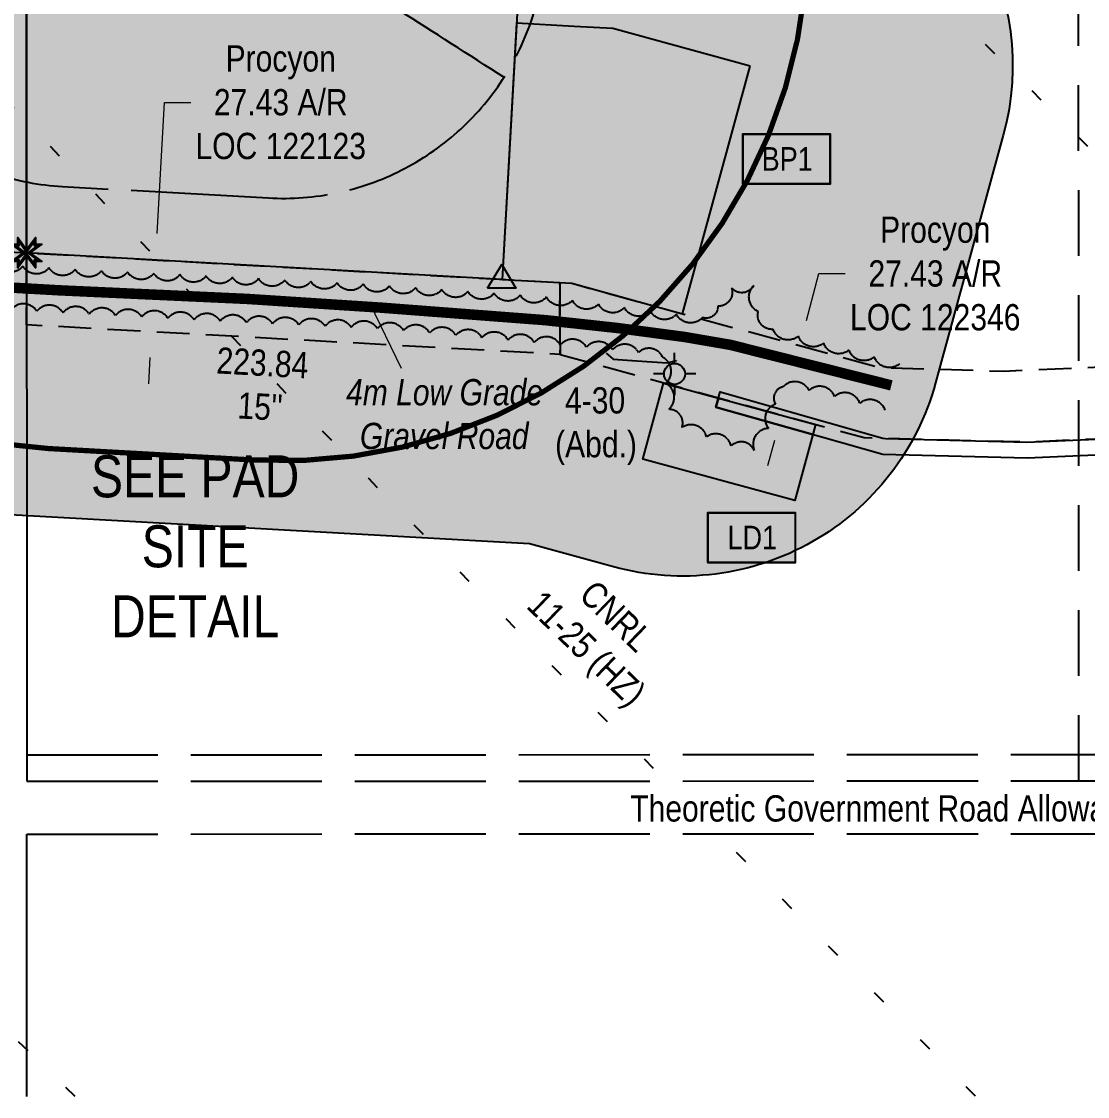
# Model space of a CAD drawing. Extents: x 498179 to 504650, y 6026245 to 6032974.
# Drawn here: x 499919.2 to 500325.4, y 6026245.6 to 6026655 of the extents above; entities that cross this region are included whole.
import ezdxf
from ezdxf.enums import TextEntityAlignment as Align

# ---------------------------------------------------------------- set-up
doc = ezdxf.new("R2010")
doc.units = 0
doc.header["$LTSCALE"] = 5
doc.header["$PDSIZE"] = 0.5
for name, pattern in [('0', [1, 1, 0]), ('foc-ACCESSROAD', [3.75, 2.5, -1.25]), ('foc-BUFFER', [16.75, 15, -1.75]), ('foc-DOT', [1, 0.2, -0.8]), ('foc-LSD', [8, 5, -3]), ('foc-TRAV', [1.875, 1.25, -0.625]), ('foc-UNSURVEYED', [12.5, 10, -2.5])]:
    doc.linetypes.add(name, pattern=pattern)
doc.layers.get('Defpoints').update_dxf_attribs({"color": 9})
for name, color, linetype in [('AS-CABLE', 224, 'foc-CABLE'), ('AS-ROADS', 254, 'Continuous'), ('AUX-BUFFER', 7, 'foc-BUFFER'), ('DETAIL-HZ-Existing', 8, 'foc-DOT'), ('DRILL-T', 8, 'Continuous'), ('F-AR', 190, 'foc-ACCESSROAD'), ('F-RW', 190, 'Continuous'), ('F-WS-S', 8, 'Continuous'), ('L-BD', 7, 'Continuous'), ('L-DETAIL-T', 3, 'Continuous'), ('L-MON', 1, 'Continuous'), ('L-ROAD-T', 7, 'Continuous'), ('L-SEC', 7, 'Continuous'), ('L-SECTION-LSD', 7, 'foc-LSD'), ('L-USEC', 7, 'foc-UNSURVEYED'), ('P-BUFFER-H 30m', 51, 'Continuous'), ('P-PROPOSED', 10, 'Continuous'), ('P-PROPOSED-H', 21, 'Continuous'), ('P-TEMP-BLOCKS', 250, 'Continuous'), ('P-TEMP-BLUE', 146, 'Continuous'), ('P-TRAV', 4, 'foc-TRAV'), ('P-WORKAREA', 113, 'Continuous'), ('P-WORKAREA-COUNTY', 104, 'Continuous'), ('P-WORKAREA-COUNTY-H', 71, 'Continuous'), ('P-WORKAREA-H', 111, 'Continuous'), ('T-BUSH', 110, '0')]:
    doc.layers.add(name, color=color, linetype=linetype)
for name, color, linetype, lineweight in [('F-AR-T', 190, 'Continuous', 9), ('F-WS-T', 190, 'Continuous', 9), ('T-TEXT', 48, 'Continuous', 18)]:
    doc.layers.add(name, color=color, linetype=linetype, lineweight=lineweight)
doc.layers.add('P-TEMP-BLUE-H', color=7, linetype='Continuous', true_color=0x99e6ff)
doc.styles.add('80CG', font='ARIALN.TTF', dxfattribs={"height": 10})
doc.styles.add('80L', font='ARIALN.TTF', dxfattribs={"height": 10})
doc.styles.add('foc-LtypeFont', font='ARIALN.TTF', dxfattribs={"height": 7.349999999999999})
doc.linetypes.add('foc-CABLE', pattern='A,2,-1,["C",foc-LtypeFont,S=0.2,R=0,X=-0.625,Y=-0.75],-1.239999999999999,8', length=12.24)
doc.dimstyles.new('CG2011', dxfattribs={"dimscale": 5, "dimtxt": 9, "dimasz": 2, "dimexe": 0.2, "dimexo": 0.0625, "dimgap": 0.5, "dimtad": 0, "dimtih": 1, "dimtoh": 1, "dimzin": 0, "dimdsep": 46, "dimtxsty": '80CG', "dimcen": 0.1, "dimse1": 1, "dimse2": 1, "dimclrd": 256, "dimclrt": 256, "dimaunit": 1, "dimadec": 4, "dimazin": 0, "dimtfac": 0.06, "dimtofl": 0, "dimtmove": 0, "dimatfit": 1, "dimfxl": 0.2, "dimtolj": 1, "dimtzin": 0, "dimlwd": -1, "dimarcsym": 0})
doc.dimstyles.new('Compass 5 000', dxfattribs={"dimscale": 5, "dimtxt": 9, "dimasz": 2, "dimexe": 0.2, "dimexo": 0.0625, "dimgap": 0.5, "dimtad": 0, "dimtih": 1, "dimtoh": 1, "dimzin": 0, "dimdsep": 46, "dimtxsty": '80CG', "dimcen": 0.1, "dimse1": 1, "dimse2": 1, "dimclrd": 256, "dimclrt": 256, "dimaunit": 1, "dimadec": 4, "dimazin": 0, "dimtfac": 0.06, "dimtofl": 0, "dimtmove": 0, "dimatfit": 1, "dimfxl": 0.2, "dimtolj": 1, "dimtzin": 0, "dimlwd": -1, "dimarcsym": 0})

# ---------------------------------------------------------------- blocks, each defined once
blk = doc.blocks.new('TRIA')
blk.add_hatch(color=255).paths.add_polyline_path([(-0.0414550714867801, 1.521379340009161), (-1.474693147280959, -0.867350786313807), (1.391783004306489, -0.867350786313807)])
blk = doc.blocks.new('TRIAA')
blk.add_blockref('TRIA', (0, 0))
blk = doc.blocks.new('TRIB')
at = {"color": 1}
blk.add_lwpolyline([(-1.121455071486707, -0.6673507863138184), (-0.0414550714867801, 1.132649213686192), (1.038544928513147, -0.6673507863138184)], close=True, dxfattribs=at)
blk = doc.blocks.new('TRIBB')
blk.add_blockref('TRIB', (0, 0))
blk = doc.blocks.new('TRICC')
for name in ['TRIAA', 'TRIBB']:
    blk.add_blockref(name, (0, 0))
blk = doc.blocks.new('plspike')
blk.add_blockref('TRICC', (0, 0))
blk = doc.blocks.new('STRIA')
blk.add_hatch(color=255).paths.add_polyline_path([(-0.0414550714867801, 1.521379340009161), (-1.474693147280959, -0.867350786313807), (1.391783004306489, -0.867350786313807)])
blk = doc.blocks.new('STRIAA')
blk.add_blockref('STRIA', (0, 0))
blk = doc.blocks.new('STRIB')
at = {"color": 1}
blk.add_solid([(-1.121455071486707, -0.6673507863138184), (-0.0414550714867801, 1.132649213686192), (1.038544928513147, -0.6673507863138184)], dxfattribs=at)
blk = doc.blocks.new('STRIBB')
blk.add_blockref('STRIB', (0, 0))
blk = doc.blocks.new('STRICC')
for name in ['STRIAA', 'STRIBB']:
    blk.add_blockref(name, (0, 0))
blk = doc.blocks.new('fdspike')
blk.add_blockref('STRICC', (0, 0))
blk = doc.blocks.new('*D69')
at = {"layer": 'Defpoints', "color": 0, "transparency": 16777216}
for p in [(499970.2891353237, 6026564.236959245), (500057.9738313022, 6026559.24826827), (500056.4238143679, 6026532.004094532)]:
    blk.add_point(p, dxfattribs=at)
at = {"layer": 'F-AR-T', "transparency": 16777216}
for p, q in [((499970.8571519644, 6026574.220814066), (499973.6997523684, 6026624.18433224)), ((499973.6997523684, 6026624.18433224), (499983.6997523684, 6026624.184332241)), ((499968.1711017487, 6026527.008930686), (499967.6030851081, 6026517.025075864))]:
    blk.add_line(p, q, dxfattribs=at)
for points in [[(499969.1931761608, 6026574.315483506), (499972.521127768, 6026574.126144625), (499970.2891353237, 6026564.236959245)], [(499966.5071259452, 6026527.103600126), (499969.8350775523, 6026526.914261245), (499968.7391183894, 6026536.992785507)]]:
    blk.add_solid(points, dxfattribs=at)
at = {"layer": 'F-AR-T', "transparency": 16777216, "insert": (500018.0005709213, 6026624.184332241), "char_height": 10, "attachment_point": 5, "style": '80CG'}
blk.add_mtext('\\A1;Procyon\\P27.43 A/R\\PLOC 122123', dxfattribs=at)
blk = doc.blocks.new('*D70')
at = {"layer": 'Defpoints', "color": 0, "transparency": 16777216}
for p in [(500215.771849754, 6026531.519706683), (500216.7654518192, 6026531.253865926), (500209.6862734267, 6026504.79484454)]:
    blk.add_point(p, dxfattribs=at)
at = {"layer": 'F-AR-T', "transparency": 16777216}
for p, q in [((500218.3564649634, 6026541.17992222), (500223.1153580749, 6026558.966683286)), ((500223.1153580749, 6026558.966683286), (500233.1153580747, 6026558.966683286)), ((500206.1080561522, 6026495.40046976), (500203.5234409431, 6026485.740254223))]:
    blk.add_line(p, q, dxfattribs=at)
for points in [[(500216.7464290404, 6026541.610691422), (500219.9665008863, 6026540.749153018), (500215.771849754, 6026531.519706683)], [(500204.4980202293, 6026495.831238962), (500207.7180920751, 6026494.969700558), (500208.6926713616, 6026505.060685297)]]:
    blk.add_solid(points, dxfattribs=at)
at = {"layer": 'F-AR-T', "transparency": 16777216, "insert": (500267.4161766286, 6026558.966683285), "char_height": 10, "attachment_point": 5, "style": '80CG'}
blk.add_mtext('\\A1;Procyon\\P27.43 A/R\\PLOC 122346', dxfattribs=at)
blk = doc.blocks.new('GABD')
for p, q in [((0, 0.8077887898252811), (0, 1.615577579648743)), ((-0.8077887898243716, 0), (-1.615577579648743, 0)), ((1.615577579648743, 0), (0.8077887898243716, 0)), ((0, -0.8077887898252811), (0, -1.615577579648743))]:
    blk.add_line(p, q)
blk.add_circle((0, 0), 0.8)
blk = doc.blocks.new('Temp_Area5')
at = {"true_color": 0x99e6ff}
h = blk.add_hatch(color=141, dxfattribs=at)
h.dxf.hatch_style = 1
h.paths.add_polyline_path([(-16.82711371331243, -9.436567862801894), (16.33187767662457, -9.436567862801894), (16.33187767662457, 9.053714016554295), (-16.82711371331243, 9.053714016554295)])
at = {"color": 250}
for points in [[(-17.02711371331247, -9.636567862801712), (16.53187767662462, -9.636567862801712), (16.53187767662462, 9.253714016554113), (-17.02711371331247, 9.253714016554113)], [(-16.92711371331245, -9.536567862801803), (16.43187767662459, -9.536567862801803), (16.43187767662459, 9.153714016554204), (-16.92711371331245, 9.153714016554204)]]:
    blk.add_lwpolyline(points, close=True, dxfattribs=at)
at = {"color": 250, "style": '80L'}
blk.add_attdef('TEMPORARY', text='', height=9, dxfattribs=at).set_placement((0.001048257894581184, -0.1484938545327168), align=Align.MIDDLE_CENTER)
blk = doc.blocks.new('TEMP')
h = blk.add_hatch(color=255)
h.dxf.hatch_style = 1
h.paths.add_polyline_path([(-5.274161e-10, 0.2514284397220763), (-0.6656854269836912, 1.152061669657268), (-0.6656854269836914, 0.6656854303339061), (-1.152061663105632, 0.6656854303339061), (-0.2514284404497629, 5.273253e-10), (-1.152061661774314, -0.665685419564579), (-0.6656854224511335, -0.6656854195645793), (-0.6656854224511335, -1.152061655686338), (-5.273251e-10, -0.2514284436956587), (0.6656854183820542, -1.152061663420681), (0.6656854183820542, -0.6656854208922597), (1.152061656810019, -0.6656854053035205), (0.2514284429676993, 5.273253e-10), (1.152061671303363, 0.6656854258011663), (0.6656854287749412, 0.6656854258011663), (0.6656854131859291, 1.15206166422904)])
h.paths.add_polyline_path([(0.5656854229146121, 0.8485281473411305), (0.5656854319800914, 0.5656854258011663), (0.8485281444547581, 0.5656854258011663), (0.0831890339399251, 0), (0.8485281399220186, -0.5656854150320215), (0.5656854183820542, -0.5656854240973189), (0.5656854183820542, -0.8485281365719859), (0, -0.08318903609469999), (-0.5656854224511337, -0.8485281320390644), (-0.5656854224511337, -0.5656854195645792), (-0.8485281349258001, -0.5656854195645794), (-0.0831890328488955, 0), (-0.8485281394583584, 0.5656854303339058), (-0.5656854269836913, 0.5656854303339061), (-0.5656854269836913, 0.8485281428085727), (0, 0.0831890306941206)], flags=16)
h = blk.add_hatch(color=1)
h.dxf.hatch_style = 1
h.paths.add_polyline_path([(0, 0.0831890306941205), (-0.5656854269836911, 0.8485281428085727), (-0.5656854269836912, 0.5656854303339061), (-0.8485281394583578, 0.5656854303339061), (-0.0831890328488953, -1e-16), (-0.8485281349258001, -0.5656854195645793), (-0.5656854224511337, -0.5656854195645793), (-0.5656854224511337, -0.848528132039064), (0, -0.08318903609469999), (0.5656854183820542, -0.8485281365719856), (0.5656854183820542, -0.5656854240973191), (0.8485281399220184, -0.5656854150320213), (0.0831890339399251, -1e-16), (0.8485281444547581, 0.5656854258011663), (0.5656854319800914, 0.5656854258011663), (0.5656854229146121, 0.8485281473411308)])
at = {"color": 1}
for p, q in [((-0.0831890328488953, 0), (0.0831890339399252, 0)), ((0, 0.0831890306941205), (0, -0.08318903609469999))]:
    blk.add_line(p, q, dxfattribs=at)
at = {"color": 255, "flags": 128}
blk.add_lwpolyline([(-0.251428440449763, 5.27325e-10), (-1.152061663105632, 0.6656854303339061), (-0.6656854269836914, 0.6656854303339061), (-0.6656854269836914, 1.152061669657268), (-5.274159999999999e-10, 0.2514284397220763), (0.6656854131859291, 1.15206166422904), (0.6656854287749412, 0.6656854258011663), (1.152061671303363, 0.6656854258011663), (0.2514284429676991, 5.27325e-10), (1.152061656810019, -0.6656854053035204), (0.6656854183820542, -0.6656854208922596), (0.6656854183820542, -1.152061663420681), (-5.27325e-10, -0.2514284436956586), (-0.6656854224511335, -1.152061655686338), (-0.6656854224511335, -0.6656854195645793), (-1.152061661774314, -0.6656854195645793)], close=True, dxfattribs=at)
at = {"color": 1, "flags": 128}
blk.add_lwpolyline([(-0.0831890328488953, 0), (-0.8485281394583578, 0.5656854303339061), (-0.5656854269836913, 0.5656854303339061), (-0.5656854269836913, 0.8485281428085727), (0, 0.0831890306941205), (0.5656854229146121, 0.8485281473411305), (0.5656854319800914, 0.5656854258011663), (0.8485281444547581, 0.5656854258011663), (0.0831890339399252, 0), (0.8485281399220184, -0.5656854150320214), (0.5656854183820542, -0.5656854240973189), (0.5656854183820542, -0.8485281365719856), (0, -0.08318903609469999), (-0.5656854224511335, -0.848528132039064), (-0.5656854224511335, -0.5656854195645792), (-0.8485281349258001, -0.5656854195645792)], close=True, dxfattribs=at)

msp = doc.modelspace()

# ---------------------------------------------------------------- hatches: boundary and pattern name
at = {"layer": 'P-BUFFER-H 30m'}
h = msp.add_hatch(color=256, dxfattribs=at)
h.dxf.hatch_style = 1
edge = h.paths.add_edge_path()
edge.add_line((500212.5608724068, 6026737.351633638), (500223.3037678244, 6026734.413624844))
edge.add_arc((500196.9382626591, 6026638.007560627), 99.94633100035736, -15.295460538249415, 74.70453946071763, ccw=False)
edge.add_line((500293.3443268763, 6026611.642055463), (500267.5588628262, 6026517.35692466))
edge.add_arc((500171.1527986091, 6026543.722429823), 99.9463310000498, 254.70453946168328, 344.70453946174183, ccw=False)
edge.add_line((500144.7872934454, 6026447.316365606), (500112.7462786423, 6026456.079066869))
edge.add_line((500112.7462786423, 6026456.079066869), (500096.8297106542, 6026456.971571152))
edge.add_line((500096.8297106542, 6026456.971571152), (499837.3870142811, 6026471.439717744))
edge.add_arc((499842.9519999998, 6026571.230999999), 99.94633099912883, 176.8161570979199, 266.8081351912604, ccw=False)
edge.add_line((499743.1599395756, 6026576.782014017), (499754.8169395778, 6026786.343014018))
edge.add_arc((499854.6090000013, 6026780.792000001), 99.94633099916351, 86.81151094927668, 176.8161570989656, ccw=False)
edge.add_line((499860.1681061985, 6026880.583609962), (500119.6321061985, 6026866.129609961))
edge.add_arc((500114.0730000013, 6026766.338), 99.94633099940184, -3.1852507647082007, 86.81151094924343, ccw=False)
edge.add_line((500213.8649239966, 6026760.78453391), (500212.5608724065, 6026737.351633638))
at = {"layer": 'P-PROPOSED-H'}
h = msp.add_hatch(color=256, dxfattribs=at)
h.dxf.hatch_style = 1
h.paths.add_polyline_path([(499921.1289463352, 6026777.132153144), (500114.1389737252, 6026766.329557858), (500102.4101293184, 6026556.77023248), (499921.1694980772, 6026566.914105391)])
at = {"layer": 'P-TEMP-BLUE-H'}
h = msp.add_hatch(color=256, dxfattribs=at)
h.dxf.hatch_style = 1
h.paths.add_polyline_path([(500196.9382626593, 6026638.007560627), (500144.6047147458, 6026652.319942727), (500129.7783444119, 6026653.128413845), (500107.8824889269, 6026654.356200193), (500102.41, 6026556.761999966), (500124.381, 6026555.53), (500128.8740000022, 6026555.285), (500171.1527986092, 6026543.722429823)])
h = msp.add_hatch(color=256, dxfattribs=at)
h.dxf.hatch_style = 1
h.paths.add_polyline_path([(500183.8218485499, 6026508.147225408), (500184.7926393463, 6026511.579139427), (500163.9263626785, 6026517.28572988), (500156.0203506913, 6026488.362915253), (500213.8639896787, 6026472.54361203), (500220.7400194473, 6026497.698409998)])
at = {"layer": 'P-WORKAREA-COUNTY-H'}
h = msp.add_hatch(color=256, dxfattribs=at)
h.dxf.hatch_style = 1
h.paths.add_polyline_path([(499921.1289463352, 6026777.132153144), (499901.0225255231, 6026778.257491187), (499901.0630772371, 6026568.039443437), (499921.1694980764, 6026566.914105392)])
at = {"layer": 'P-WORKAREA-H'}
h = msp.add_hatch(color=256, dxfattribs=at)
h.dxf.hatch_style = 1
h.paths.add_polyline_path([(500184.7926393462, 6026511.579139427), (500221.7700016666, 6026501.466426644), (500220.7400194473, 6026497.698409998), (500183.8218485499, 6026508.147225408)])

# ---------------------------------------------------------------- linework, layer by layer
at = {"layer": 'AS-CABLE', "flags": 128}
msp.add_lwpolyline([(500141.993, 6026528.623), (500144.724, 6026526.42), (500151.7920000022, 6026525.932), (500151.801, 6026525.928), (500151.799, 6026525.909), (500165.201, 6026524.985), (500168.767, 6026525.898), (500168.77, 6026525.907)], dxfattribs=at)
at = {"layer": 'AS-ROADS', "const_width": 3.997853239999952, "flags": 128}
msp.add_lwpolyline([(500250.682, 6026516.41), (500189.346, 6026531.847), (500171.913, 6026534.844), (500146.277, 6026538.264), (500119.018, 6026541.235), (500056.1780000022, 6026546.018), (500005.132, 6026549.345), (499933.375, 6026552.626), (499845.3, 6026557.623), (499770.811, 6026562.068)], dxfattribs=at)
at = {"layer": 'AUX-BUFFER', "color": 251, "linetype": 'foc-BUFFER', "const_width": 1.998926619999981, "flags": 128}
msp.add_lwpolyline([(500029.9755603327, 6026887.15928192), (499951.5929299702, 6026891.53203398, 1.000541562565846), (499929.3786570988, 6026492.364371736), (500007.729627755, 6026487.993371213, 1.00046220934177)], format="xyb", close=True, dxfattribs=at)
at = {"layer": 'AUX-BUFFER', "color": 251, "linetype": 'foc-BUFFER', "flags": 128}
msp.add_lwpolyline([(500024.4308544181, 6026787.366868287), (499946.0258544164, 6026791.740868288, 1.000541562585841), (499934.8917033089, 6026592.158536905), (500013.2967033088, 6026587.784536905, 1.000541562577934), (500024.430854418, 6026787.366868284)], format="xyb", dxfattribs=at)
at = {"layer": 'DETAIL-HZ-Existing', "ltscale": 5, "flags": 128}
for points in [[(500670.9348292135, 6026245.877199983), (500662.3683850836, 6026254.856625547), (500624.6049665964, 6026295.063881209), (500606.6185089581, 6026314.097795752), (500586.5215408274, 6026335.110961769), (500567.304779865, 6026355.26444936), (500549.2183915995, 6026374.328287162), (500529.2613172886, 6026395.351514732), (500511.2649447531, 6026414.295456214), (500490.707710546, 6026435.818489104), (500471.8011534338, 6026455.572072806), (500434.7479843555, 6026494.73951434), (500414.7909036416, 6026515.962858847), (500395.9642173126, 6026535.896351348), (500357.5609908925, 6026575.283280479), (500337.9344377216, 6026594.8967226), (500319.7083107882, 6026613.140530651), (500298.9113439452, 6026633.933497023), (500279.2947771677, 6026653.506802763), (500260.7888775524, 6026671.120609751), (500239.6124312641, 6026690.493382371), (500219.4562556729, 6026708.99641149), (500199.6301340957, 6026727.359680769), (500178.1233138855, 6026747.642449829), (500159.3873980123, 6026765.216047612), (500118.6848668349, 6026802.812280777), (500098.3485594255, 6026821.645305376), (500077.1319988628, 6026841.258170109), (500057.0957816909, 6026859.821337409), (500037.1694660329, 6026878.704599808), (500016.812853681, 6026898.477644645), (499997.3764197995, 6026917.581059529), (499977.7398260135, 6026937.164456215), (499959.0535175143, 6026955.888274601), (499938.6866855987, 6026976.301347582), (499919.0700743024, 6026995.834815728), (499899.3535024057, 6027015.368148202), (499880.7573675282, 6027033.711862094), (499861.1408521142, 6027052.985324986), (499840.2939343731, 6027073.528257869), (499801.8012324132, 6027111.265333589), (499782.0547387595, 6027130.548712443), (499742.8516710434, 6027169.465537066), (499722.1646590856, 6027190.36862024), (499702.8179935773, 6027209.95218577), (499684.8518928862, 6027228.146115065), (499663.8747943697, 6027249.219055745), (499645.468598929, 6027267.65284394), (499605.7951505583, 6027307.749547239), (499586.1584213531, 6027327.562957504), (499566.7119331965, 6027346.936370473), (499528.0589922207, 6027385.243357146), (499507.952290121, 6027405.276685351), (499488.3357147972, 6027424.76005087), (499469.3994184141, 6027443.623771668), (499429.6759107322, 6027483.580374939), (499410.0792993643, 6027503.153869025), (499391.2030327056, 6027521.827528786), (499371.3764570426, 6027541.410900732), (499351.109620715, 6027561.654017368), (499312.9166742302, 6027600.051227273), (499292.6398523476, 6027620.384510726), (499273.1232827599, 6027639.867899998), (499224.0669886337, 6027688.241423654), (499216.9446884923, 6027695.249063098)], [(500282.7610991068, 6026245.729188072), (500277.1020962188, 6026251.498086534), (500258.315674929, 6026270.851656627), (500238.8391030366, 6026290.545079637), (500218.8422741095, 6026310.848307794), (500200.1158398354, 6026330.001950837), (500180.0290133742, 6026350.445097952), (500161.2726485063, 6026369.35878429), (500141.8661453997, 6026388.952150573), (500122.4494804402, 6026408.625600873), (500103.102926299, 6026428.24906525), (500084.2465333155, 6026447.422765854), (500044.8029936464, 6026487.769307969), (500025.7964240244, 6026507.4229245), (499987.5129744248, 6026547.469993), (499968.5063144717, 6026567.153557668), (499910.955943123, 6026627.584235755), (499891.9592410937, 6026647.677808109), (499873.6229038598, 6026666.501654781), (499854.5261322624, 6026686.595275191), (499834.3989353197, 6026707.85854781), (499815.4821906654, 6026727.922172342), (499796.6954205406, 6026747.945924797), (499773.8674838333, 6026771.578253303), (499739.1253320844, 6026807.716626933), (499719.9986809896, 6026827.490141168), (499700.2120463845, 6026847.163415647), (499680.3556095153, 6026866.316827084), (499660.8693130502, 6026885.070290327), (499641.0128149019, 6026904.213525698), (499621.0964203115, 6026923.386895039), (499581.3234884556, 6026961.803543601), (499541.6406326306, 6027000.160224001), (499521.443956501, 6027019.793371263), (499501.9876167787, 6027038.696833725), (499462.0047799636, 6027076.853403686), (499442.1983243979, 6027096.026765015), (499421.7717739686, 6027115.509837866), (499381.1190973693, 6027153.346196396), (499348.4484618582, 6027184.805129814), (499321.8096627787, 6027211.056290487), (499302.0131548734, 6027230.319609243), (499241.6440836429, 6027287.089251925), (499202.0014424841, 6027324.725983957), (499162.3684540453, 6027363.292702497), (499142.7119636651, 6027382.556133219), (499085.7917292235, 6027442.76704593), (499048.4878692474, 6027483.844606966), (499039.0141032759, 6027494.80146105), (499031.2309221927, 6027504.398840114)], [(499939.6875434207, 6026245.597253551), (499915.703482673, 6026268.738291462), (499895.647049584, 6026287.961521936), (499875.7406071052, 6026307.05476492), (499855.9241496951, 6026326.208176717), (499835.9877160547, 6026345.451360877), (499815.8412311563, 6026364.744600053), (499795.8447934942, 6026383.797806183), (499775.9284007165, 6026402.831068181), (499755.9519773882, 6026421.96445019), (499735.9255892679, 6026441.157673558), (499716.1391297883, 6026460.281094143), (499697.262942494, 6026478.674624675), (499676.506135046, 6026498.787674047), (499616.6868320271, 6026556.257591498), (499597.0203544956, 6026575.560883897), (499577.2037840297, 6026594.994235892), (499537.7208596175, 6026633.480982206), (499517.864332583, 6026652.894234939), (499497.9279387437, 6026672.027633666), (499478.0414066346, 6026691.310880443), (499458.3149636526, 6026710.414275399), (499418.572250732, 6026748.230920567), (499398.3256883121, 6026767.754121179), (499378.5392657641, 6026786.927412514), (499358.2728574024, 6026806.040661425), (499338.6763830445, 6026825.213988376), (499318.8697640415, 6026844.957344359), (499299.193293997, 6026864.120728113), (499279.3368092897, 6026883.394046625), (499239.363966447, 6026921.640675549), (499219.5475133195, 6026940.824010505), (499199.9910160158, 6026959.927384906), (499158.4886288643, 6026996.823534577), (499138.1134079965, 6027012.41660576), (499115.8780045503, 6027028.499037586), (499094.3922251406, 6027045.921760845), (499074.125997834, 6027064.344969518), (499053.9395728703, 6027083.548127744), (499014.6964374701, 6027122.404992959), (498995.0799174565, 6027141.948435567), (498975.7333186821, 6027161.611960396), (498956.8966170616, 6027181.355564195), (498937.4998163932, 6027201.509175435), (498918.2531664001, 6027221.342716647), (498899.0364960683, 6027241.216277385), (498860.8331143298, 6027280.94355747), (498851.8299328223, 6027290.380426751), (498826.8011321518, 6027316.562080425)]]:
    msp.add_lwpolyline(points, dxfattribs=at)
at = {"layer": 'F-AR', "flags": 128}
msp.add_lwpolyline([(500124.381, 6026555.53), (500124.4407346779, 6026528.200389299), (499921.1747949049, 6026539.4556242), (499921.1694980772, 6026566.914105391), (500124.381, 6026555.53)], close=True, dxfattribs=at)
msp.add_lwpolyline([(500822.959637527, 6026477.2306035), (500768.7978870969, 6026487.301225697), (500741.5958830959, 6026492.359048993), (500723.0489253501, 6026493.363240294), (500613.7200709209, 6026499.284558671), (500564.072237063, 6026499.501516759), (500556.9961761499, 6026499.532270817), (500435.5564693244, 6026500.061758105), (500424.2345060436, 6026500.111627991), (500407.6250912568, 6026499.385844797), (500398.3854690488, 6026498.982267755), (500390.2246627598, 6026498.626932696), (500302.3284601957, 6026494.788376009), (500248.4572817467, 6026496.197858744), (500240.2911592225, 6026496.411516753), (500184.7933803557, 6026511.581758996), (500124.441, 6026528.079), (500124.381, 6026555.53), (500128.8740000022, 6026555.285), (500246.263, 6026523.181), (500250.3591893945, 6026523.066135868), (500293.4046580265, 6026521.859067569), (500394.9094146308, 6026526.292833172), (500403.0793403299, 6026526.649578317), (500423.6956506865, 6026527.5502284), (500509.1741884834, 6026527.176989748), (500516.2531849266, 6026527.145561677), (500540.994806588, 6026527.037846969), (500548.0708248648, 6026527.007068148), (500614.5220581172, 6026526.716212128), (500723.0407884861, 6026520.839914272), (500744.8582210419, 6026519.658137486), (500770.2936746958, 6026514.928150416), (500822.9500542441, 6026505.137648975)], dxfattribs=at)
at = {"layer": 'F-RW'}
msp.add_lwpolyline([(500389.2075122853, 6026492.474921685), (500302.3845800917, 6026488.683786315), (500247.4918562277, 6026490.126935095), (500183.8218485499, 6026508.147225408), (500184.9465872046, 6026512.123371836), (500185.4824154811, 6026514.01793291), (500247.4438046911, 6026496.344299675), (500248.4572817467, 6026496.197858744), (500302.3284601957, 6026494.788376009), (500390.2246627598, 6026498.626932696)], dxfattribs=at)
at = {"layer": 'L-SEC'}
for p, q in [((499921.0532025534, 6027169.783860355), (499921.2083238661, 6026365.643285906)), ((499921.2294256372, 6026245.591334863), (499921.2122031088, 6026345.533464801))]:
    msp.add_line(p, q, dxfattribs=at)
at = {"layer": 'L-SECTION-LSD', "flags": 128}
msp.add_lwpolyline([(500322.1299233015, 6026365.784514691), (500321.9142939067, 6027169.918737462)], dxfattribs=at)
at = {"layer": 'L-USEC', "flags": 128}
for points in [[(499921.2063837239, 6026375.700885136), (500723.0480689563, 6026375.983342173)], [(499921.2083238661, 6026365.643285906), (500723.0515227369, 6026365.925743476)], [(499921.2121960544, 6026345.537082615), (500723.0584272112, 6026345.819541253)]]:
    msp.add_lwpolyline(points, dxfattribs=at)
at = {"layer": 'P-BUFFER-H 30m', "flags": 128}
msp.add_lwpolyline([(500212.5608724068, 6026737.351633638), (500223.3037678244, 6026734.413624844, -0.4142135623682421), (500293.3443268763, 6026611.642055463), (500267.5588628262, 6026517.35692466, -0.4142135623725459), (500144.7872934454, 6026447.316365606), (500112.7462786423, 6026456.079066869), (500096.8297106542, 6026456.971571152), (499837.3870142811, 6026471.439717744, -0.414172555371662), (499743.1599395756, 6026576.782014017), (499754.8169395778, 6026786.343014018, -0.4142373134629334), (499860.1681061985, 6026880.583609962), (500119.6321061985, 6026866.129609961, -0.4141970085094371), (500213.8649239966, 6026760.78453391), (500212.5608724065, 6026737.351633638)], format="xyb", dxfattribs=at)
at = {"layer": 'P-PROPOSED', "flags": 128}
msp.add_lwpolyline([(499921.1289463352, 6026777.132153144), (500114.1389737252, 6026766.329557858), (500102.4101293184, 6026556.77023248), (499921.1694980757, 6026566.914105392), (499921.1289463352, 6026777.132153144)], dxfattribs=at)
at = {"layer": 'P-TEMP-BLUE', "flags": 128}
for points in [[(500196.9382626593, 6026638.007560627), (500144.6047147458, 6026652.319942727), (500129.7783444119, 6026653.128413845), (500107.8824889269, 6026654.356200193), (500102.41, 6026556.761999966), (500124.381, 6026555.53), (500128.8740000022, 6026555.285), (500171.1527986092, 6026543.722429823)], [(500163.9263626785, 6026517.28572988), (500184.7926393462, 6026511.579139427), (500183.8218485499, 6026508.147225408), (500220.7400194475, 6026497.698409998), (500213.8639896787, 6026472.54361203), (500156.0203506913, 6026488.362915253)]]:
    msp.add_lwpolyline(points, close=True, dxfattribs=at)
at = {"layer": 'P-TRAV', "flags": 128}
msp.add_lwpolyline([(499901.0630772371, 6026568.039443437), (499921.1694980764, 6026566.914105392)], dxfattribs=at)
at = {"layer": 'P-WORKAREA', "flags": 128}
msp.add_lwpolyline([(500184.7926393462, 6026511.579139427), (500221.7700016666, 6026501.466426644), (500220.7400194473, 6026497.698409998), (500183.8218485499, 6026508.147225408)], close=True, dxfattribs=at)
at = {"layer": 'P-WORKAREA-COUNTY'}
msp.add_lwpolyline([(499921.1289463352, 6026777.132153144), (499901.0225255231, 6026778.257491187), (499901.0630772371, 6026568.039443437), (499921.1694980764, 6026566.914105392), (499921.1289463352, 6026777.132153144)], dxfattribs=at)
at = {"layer": 'T-BUSH', "flags": 128}
for points in [[(500253.8237837884, 6026524.607504752, -0.52056705), (500244.1821012837, 6026527.240117379, -0.52056705), (500234.5404187755, 6026529.872730007, -0.52056705), (500224.8987362691, 6026532.505342636, -0.52056705), (500215.2570537627, 6026535.137955263, -0.52056705), (500205.6153712563, 6026537.770567891, -0.52056705), (500199.9654383851, 6026544.547650884, -0.52056705), (500198.2226902558, 6026554.38917108, -0.52056705), (500189.8075961214, 6026553.460540003, -0.52056705), (500184.6072926487, 6026546.587551874, -0.52056705), (500178.7001592398, 6026542.226605966, -0.52056705), (500168.7864643267, 6026543.495993209, -0.52056705), (500158.8727694137, 6026544.765380452, -0.52056705), (500148.9590745023, 6026546.034767697, -0.52056705), (500139.0539157365, 6026547.367205007, -0.52056705), (500129.1595773246, 6026548.779564109, -0.52056705), (500119.2552319673, 6026550.097774597, -0.52056705), (500109.285073077, 6026550.796789955, -0.52056705), (500099.3149141833, 6026551.495805315, -0.52056705), (500089.3447552913, 6026552.194820673, -0.52056705), (500079.3745963993, 6026552.893836032, -0.52056705), (500069.4044375073, 6026553.59285139, -0.52056705), (500059.4342786153, 6026554.29186675, -0.52056705), (500049.4624764438, 6026554.964114551, -0.52056705), (500039.4816829924, 6026555.489902421, -0.52056705), (500029.5008895411, 6026556.015690292, -0.52056705), (500019.5200960896, 6026556.541478162, -0.52056705), (500009.5393026383, 6026557.067266032, -0.52056705), (499999.5575446463, 6026557.574322259, -0.52056705), (499989.5755339399, 6026558.076470706, -0.52056705), (499979.5935232337, 6026558.578619154, -0.52056705), (499969.6115125291, 6026559.080767601, -0.52056705), (499959.6295018211, 6026559.582916048, -0.52056705), (499949.6474911148, 6026560.085064495, -0.52056705), (499939.6654804103, 6026560.587212943, -0.52056705), (499929.685564544, 6026561.124732529, -0.52056705), (499919.7140627728, 6026561.804323016, -0.52056705), (499909.7425610016, 6026562.483913504, -0.52056705), (499899.7710592304, 6026563.163503991, -0.52056705), (499889.7995574609, 6026563.843094478, -0.52056705), (499879.828055688, 6026564.522684965, -0.52056705), (499869.8565539168, 6026565.202275453, -0.52056705), (499859.8850521456, 6026565.88186594, -0.52056705), (499849.9135503744, 6026566.561456429, -0.52056705), (499839.9398723691, 6026567.207073345, -0.52056705), (499829.9631587187, 6026567.805300371, -0.52056705), (499819.9864450682, 6026568.403527369, -0.52056705), (499810.0097314178, 6026569.001754367, -0.52056705), (499800.0330177692, 6026569.599981364, -0.52056705), (499790.056304117, 6026570.198208363, -0.52056705), (499780.0795904665, 6026570.796435361, -0.52056705), (499770.1028768161, 6026571.394662358, -0.52056705), (499760.125388686, 6026571.979825026, -0.52056705), (499750.1478731112, 6026572.564524744, -0.52056705), (499740.1703575365, 6026573.149224461, -0.52056705), (499730.1928419618, 6026573.733924178, -0.52056705), (499720.2153263871, 6026574.318623897, -0.52056705), (499710.2378108123, 6026574.903323614, -0.52056705), (499700.2602952376, 6026575.488023331, -0.52056705), (499690.2827796629, 6026576.072723049, -0.52056705), (499680.3052640882, 6026576.657422766, -0.52056705), (499670.3277485152, 6026577.242122484, -0.52056705), (499660.3502329405, 6026577.826822202, -0.52056705), (499650.372717364, 6026578.411521918, -0.52056705), (499640.3952017893, 6026578.996221635, -0.52056705), (499630.4176862145, 6026579.580921353, -0.52056705), (499620.4401706398, 6026580.165621071, -0.52056705), (499610.4626550651, 6026580.750320788, -0.52056705), (499600.4851394903, 6026581.335020506, -0.52056705), (499590.5076239156, 6026581.919720223, -0.52056705), (499580.5301083408, 6026582.504419941, -0.52056705), (499570.5525927661, 6026583.089119659, -0.52056705), (499560.5750771914, 6026583.673819376, -0.52056705), (499550.5975616167, 6026584.258519094, -0.52056705), (499540.6200460419, 6026584.843218811, -0.52056705), (499530.642530469, 6026585.427918527, -0.52056705), (499520.6650148943, 6026586.012618246, -0.52056705), (499510.6874993178, 6026586.597317964, -0.52056705), (499500.709983743, 6026587.182017681, -0.52056705), (499490.7324681683, 6026587.766717399, -0.52056705), (499480.7549525936, 6026588.351417117, -0.52056705), (499470.7774370189, 6026588.936116834, -0.52056705), (499460.7999214441, 6026589.520816552, -0.52056705), (499450.8224058694, 6026590.105516269, -0.52056705), (499440.8448902947, 6026590.690215986, -0.52056705), (499430.8673747199, 6026591.274915705, -0.52056705), (499420.8898591452, 6026591.859615422, -0.52056705), (499410.9123435704, 6026592.444315139, -0.52056705), (499400.9348279957, 6026593.029014857, -0.52056705), (499388.644409917, 6026593.749254672, -0.52056705)], [(500248.3272699927, 6026506.963753774, 0.52056705), (500238.6864492417, 6026509.599520465, 0.52056705), (500229.0456284925, 6026512.235287157, 0.52056705), (500219.3334228416, 6026514.520975111, 0.52056705), (500209.430309251, 6026515.870431316, 0.52056705), (500206.5216302163, 6026509.240622009, 0.52056705), (500203.852192801, 6026500.040529029, 0.52056705), (500198.4341455484, 6026491.641871114, 0.52056705), (500189.6502878742, 6026493.382161064, 0.52056705), (500180.2852077399, 6026496.873287655, 0.52056705), (500170.9201276056, 6026500.364414248, 0.52056705), (500165.9303106945, 6026507.296692314, 0.52056705), (500164.744355604, 6026517.220713743, 0.52056705), (500163.5584005135, 6026527.144735172, 0.52056705), (500154.381880967, 6026528.959059109, 0.52056705), (500144.439756374, 6026529.981477448, 0.52056705), (500134.4886787519, 6026530.913542348, 0.52056705), (500124.5376011262, 6026531.845607221, 0.52056705), (500114.5863318376, 6026532.775589008, 0.52056705), (500104.6322494781, 6026533.674997249, 0.52056705), (500094.6781671204, 6026534.574405489, 0.52056705), (500084.7240847591, 6026535.47381373, 0.52056705), (500074.7700023996, 6026536.37322197, 0.52056705), (500064.81592004, 6026537.272630211, 0.52056705), (500054.8539926338, 6026538.056907791, 0.52056705), (500044.8699133382, 6026538.516093398, 0.52056705), (500034.8858340427, 6026538.975279007, 0.52056705), (500024.9017547471, 6026539.434464616, 0.52056705), (500014.9176754533, 6026539.893650224, 0.52056705), (500004.934050606, 6026540.361976367, 0.52056705), (499994.953661607, 6026540.895386371, 0.52056705), (499984.973272608, 6026541.428796375, 0.52056705), (499974.992883609, 6026541.962206379, 0.52056705), (499965.01249461, 6026542.495616384, 0.52056705), (499955.0321056111, 6026543.029026388, 0.52056705), (499945.0517166121, 6026543.562436392, 0.52056705), (499935.0713276131, 6026544.095846396, 0.52056705), (499925.0902364604, 6026544.615873742, 0.52056705), (499915.1088256172, 6026545.129807961, 0.52056705), (499905.127414774, 6026545.643742152, 0.52056705), (499895.1460039308, 6026546.157676401, 0.52056705), (499885.1645930876, 6026546.671610621, 0.52056705), (499875.1831822443, 6026547.185544841, 0.52056705), (499865.2017714011, 6026547.699479061, 0.52056705), (499855.2203605579, 6026548.213413281, 0.52056705), (499845.2389497147, 6026548.727347502, 0.52056705), (499835.2606554429, 6026549.295226621, 0.52056705), (499825.2864680103, 6026549.934191326, 0.52056705), (499815.3122805791, 6026550.573156028, 0.52056705), (499805.338093148, 6026551.212120731, 0.52056705), (499795.3639057169, 6026551.851085436, 0.52056705), (499785.3897182858, 6026552.490050139, 0.52056705), (499775.4155308546, 6026553.129014842, 0.52056705), (499765.4343434554, 6026553.63837131, 0.52056705), (499755.4493563976, 6026554.077375022, 0.52056705), (499745.4643693415, 6026554.516378732, 0.52056705), (499735.4793822819, 6026554.955382444, 0.52056705), (499725.494395224, 6026555.394386155, 0.52056705), (499715.5094081662, 6026555.833389866, 0.52056705), (499705.5244211084, 6026556.272393577, 0.52056705), (499695.5394340505, 6026556.711397287, 0.52056705), (499685.5544469926, 6026557.150400999, 0.52056705), (499675.5694599348, 6026557.58940471, 0.52056705), (499665.584472877, 6026558.028408421, 0.52056705), (499655.5994858209, 6026558.467412132, 0.52056705), (499645.6144987613, 6026558.906415843, 0.52056705), (499635.6295117034, 6026559.345419554, 0.52056705), (499625.6445246456, 6026559.784423265, 0.52056705), (499615.6595375878, 6026560.223426976, 0.52056705), (499605.6745505299, 6026560.662430687, 0.52056705), (499595.6895634721, 6026561.101434398, 0.52056705), (499585.7045764142, 6026561.540438109, 0.52056705), (499575.7195893564, 6026561.97944182, 0.52056705), (499565.7346023003, 6026562.418445531, 0.52056705), (499555.7496152425, 6026562.857449242, 0.52056705), (499545.7646281829, 6026563.296452953, 0.52056705), (499535.779641125, 6026563.735456664, 0.52056705), (499525.7946540672, 6026564.174460376, 0.52056705), (499515.8096670093, 6026564.613464086, 0.52056705), (499505.8246799515, 6026565.052467797, 0.52056705), (499495.8396928936, 6026565.491471509, 0.52056705), (499485.8547058358, 6026565.930475219, 0.52056705), (499475.8697187798, 6026566.369478931, 0.52056705), (499465.8847317219, 6026566.808482641, 0.52056705), (499455.8997446623, 6026567.247486353, 0.52056705), (499445.9147576044, 6026567.686490064, 0.52056705), (499435.9297705466, 6026568.125493774, 0.52056705), (499425.9447834888, 6026568.564497486, 0.52056705), (499415.9597964309, 6026569.003501196, 0.52056705), (499405.974809373, 6026569.442504908, 0.52056705), (499395.9898223152, 6026569.881508619, 0.52056705), (499390.1672988867, 6026570.137503883, 0.52056705)]]:
    msp.add_lwpolyline(points, format="xyb", dxfattribs=at)

# ---------------------------------------------------------------- block references
at = {"layer": 'F-WS-S', "xscale": 4.997316549999961, "yscale": 4.997316549999961, "zscale": 4.999999999999936}
msp.add_blockref('GABD', (500168.0813681039, 6026520.786068906), dxfattribs=at)
at = {"layer": 'L-MON'}
for name, p, xscale, yscale, zscale in [('TEMP', (499921.1694980772, 6026566.914105391), 4.997316549999973, 4.997316549999973, 4.997316549999973), ('plspike', (500102.4101293184, 6026556.77023248), 4.997316549999957, 4.997316549999957, 4.999999999999934), ('fdspike', (500124.441, 6026528.079), 4.997316549999957, 4.997316549999957, 4.999999999999934)]:
    msp.add_blockref(name, p, dxfattribs=dict(at, xscale=xscale, yscale=yscale, zscale=zscale))
at = {"layer": 'P-TEMP-BLOCKS', "xscale": 0.99946331, "yscale": 0.99946331, "zscale": 0.99946331}
for p, values in [((500210.9945163256, 6026602.801643942), {'TEMPORARY': 'BP1'}), ((500197.6989001965, 6026458.609607608), {'TEMPORARY': 'LD1'})]:
    msp.add_blockref('Temp_Area5', p, dxfattribs=at).add_auto_attribs(values)

# ---------------------------------------------------------------- texts
at = {"layer": 'DRILL-T', "insert": (500121.4649833563, 6026459.07085009), "char_height": 9.999999999999915, "attachment_point": 1, "rotation": 315.99375793716433, "style": '80L'}
msp.add_mtext_dynamic_manual_height_columns('\\pi23.131;CNRL\\P\\pi11.504;11-25 (HZ)', width=76.45988218163268, gutter_width=49.94634540180767, heights=[0], dxfattribs=at)
at = {"layer": 'F-WS-T', "insert": (500122.1693312211, 6026515.695687546), "char_height": 9.994709999999879, "attachment_point": 1, "style": '80L', "bg_fill": 1, "box_fill_scale": 1.2, "bg_fill_color": 51, "bg_fill_transparency": 0}
msp.add_mtext_dynamic_manual_height_columns('\\pi4.1732;4-30\\P\\pi0.38594;(Abd.)', width=30.56511919714483, gutter_width=49.94634540180758, heights=[0], dxfattribs=at)
at = {"layer": 'L-BD', "insert": (500011.3436321028, 6026529.996028999), "char_height": 9.994633099999888, "width": 35.53561651438336, "attachment_point": 2, "rotation": 356.8112000000237, "style": '80L', "bg_fill": 1, "box_fill_scale": 1.2, "bg_fill_color": 51, "bg_fill_transparency": 0}
msp.add_mtext("223.84 15''", dxfattribs=at)
at = {"layer": 'L-DETAIL-T', "insert": (499985.3973564554, 6026455.127075605), "char_height": 15.99141295999987, "width": 109.4163890323006, "attachment_point": 5, "style": '80CG'}
msp.add_mtext('SEE PAD SITE DETAIL', dxfattribs=at)
at = {"layer": 'T-TEXT', "insert": (500042.6068532463, 6026518.802036774), "char_height": 9.994633099999879, "attachment_point": 1, "style": '80L', "bg_fill": 1, "box_fill_scale": 1.2, "bg_fill_color": 51, "bg_fill_transparency": 0}
msp.add_mtext_dynamic_manual_height_columns('\\pi0.29235;{\\fArial Narrow|b0|i1|c0|p34;4m Low Grade \\P\\pi5.5726;Gravel Road}', width=74.86950361768406, gutter_width=49.94634540180767, heights=[0], dxfattribs=at)

# ---------------------------------------------------------------- dimensions: what is measured, and where the dimension line sits
at = {"layer": 'F-AR-T'}
for base, p1, p2, angle, text, picture, middle in [((499970.2891353237, 6026564.236959245), (500056.4238143679, 6026532.004094533), (500057.9738313023, 6026559.248268271), 86.74375176746281, 'Procyon\\P27.43 A/R\\PLOC 122123', '*D69', (500018.0005709213, 6026624.184332241)), ((500215.771849754, 6026531.519706683), (500209.6862734269, 6026504.794844541), (500216.7654518193, 6026531.253865927), 75.02120619544756, 'Procyon\\P27.43 A/R\\PLOC 122346', '*D70', (500267.4161766286, 6026558.966683285))]:
    dim = msp.add_linear_dim(base=base, p1=p1, p2=p2, angle=angle, text=text, dimstyle='Compass 5 000', dxfattribs=at)
    dim.commit()
    dim.dimension.update_dxf_attribs({"geometry": picture, "text_midpoint": middle, "dimtype": 161})

# ---------------------------------------------------------------- leaders
at = {"layer": 'AUX-BUFFER', "linetype": 'Continuous', "path_type": 1}
msp.add_leader([(500103.0747302906, 6026633.744626604), (500023.0743264341, 6026684.884148798)], dimstyle='CG2011', override={"dimasz": 2, "dimgap": 0.5, "dimtad": 0}, dxfattribs=at)
at = {"layer": 'T-TEXT'}
msp.add_leader([(500051.8864533189, 6026547.887628765), (500063.864766656, 6026523.020165201)], dimstyle='Compass 5 000', dxfattribs=at)

# ---------------------------------------------------------------- next in the draw order: texts
at = {"layer": 'L-ROAD-T', "insert": (500251.0938411974, 6026360.309004284), "char_height": 9.994709999999852, "width": 199.8414810558877, "attachment_point": 2, "rotation": 0.01011339762556561, "style": '80L', "bg_fill": 3, "box_fill_scale": 1.2, "bg_fill_color": 256, "bg_fill_transparency": 0}
msp.add_mtext('Theoretic Government Road Allowance', dxfattribs=at)

doc.saveas('drawing.dxf')
